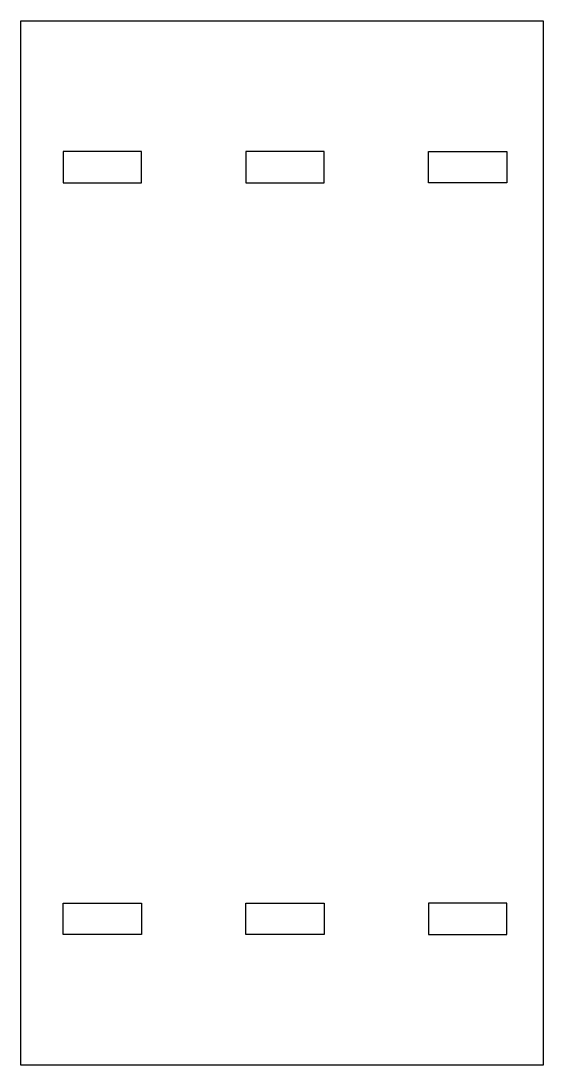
# Model space of a CAD drawing. Header units: millimetres. Extents: x -61 to 139, y -198 to 202.
import ezdxf

# ---------------------------------------------------------------- set-up
doc = ezdxf.new("R2010")
doc.units = ezdxf.units.MM
doc.header["$MEASUREMENT"] = 0
doc.layers.add('Default', color=18, linetype='Continuous', true_color=0x000000)

msp = doc.modelspace()

# ---------------------------------------------------------------- linework, layer by layer
at = {"layer": 'Default'}
for p, q in [((-61.26, -197.89), (-61.26, 202.11)), ((-61.26, 202.11), (138.74, 202.11)), ((138.74, 202.11), (138.74, -197.89)), ((-15.11, 152.11), (-45.11, 152.11)), ((-45.11, 152.11), (-45.11, 140.11)), ((54.89, 152.11), (24.89, 152.11)), ((24.89, 152.11), (24.89, 140.11)), ((94.89, 140.11), (94.89, 152.11)), ((-45.11, 140.11), (-15.11, 140.11)), ((24.89, 140.11), (54.89, 140.11)), ((124.89, 140.11), (94.89, 140.11)), ((-45.11, -135.89), (-15.11, -135.89)), ((-45.11, -147.89), (-45.11, -135.89)), ((24.89, -135.89), (54.89, -135.89)), ((24.89, -147.89), (24.89, -135.89)), ((124.89, -135.89), (94.89, -135.89)), ((94.89, -135.89), (94.89, -147.89)), ((-15.11, -147.89), (-45.11, -147.89)), ((54.89, -147.89), (24.89, -147.89)), ((54.89, -147.89), (24.89, -147.89)), ((138.74, -197.89), (-61.26, -197.89))]:
    msp.add_line(p, q, dxfattribs=at)
for points in [[(-15.11, 140.11), (-15.11, 152.11)], [(54.89, 140.11), (54.89, 152.11)], [(94.89, 152.11), (124.89, 152.11)], [(124.89, 152.11), (124.89, 140.11)], [(-15.11, -135.89), (-15.11, -147.89)], [(54.89, -135.89), (54.89, -147.89)], [(124.89, -147.89), (124.89, -135.89)], [(94.89, -147.89), (124.89, -147.89)]]:
    msp.add_lwpolyline(points, dxfattribs=at)

doc.saveas('drawing.dxf')
